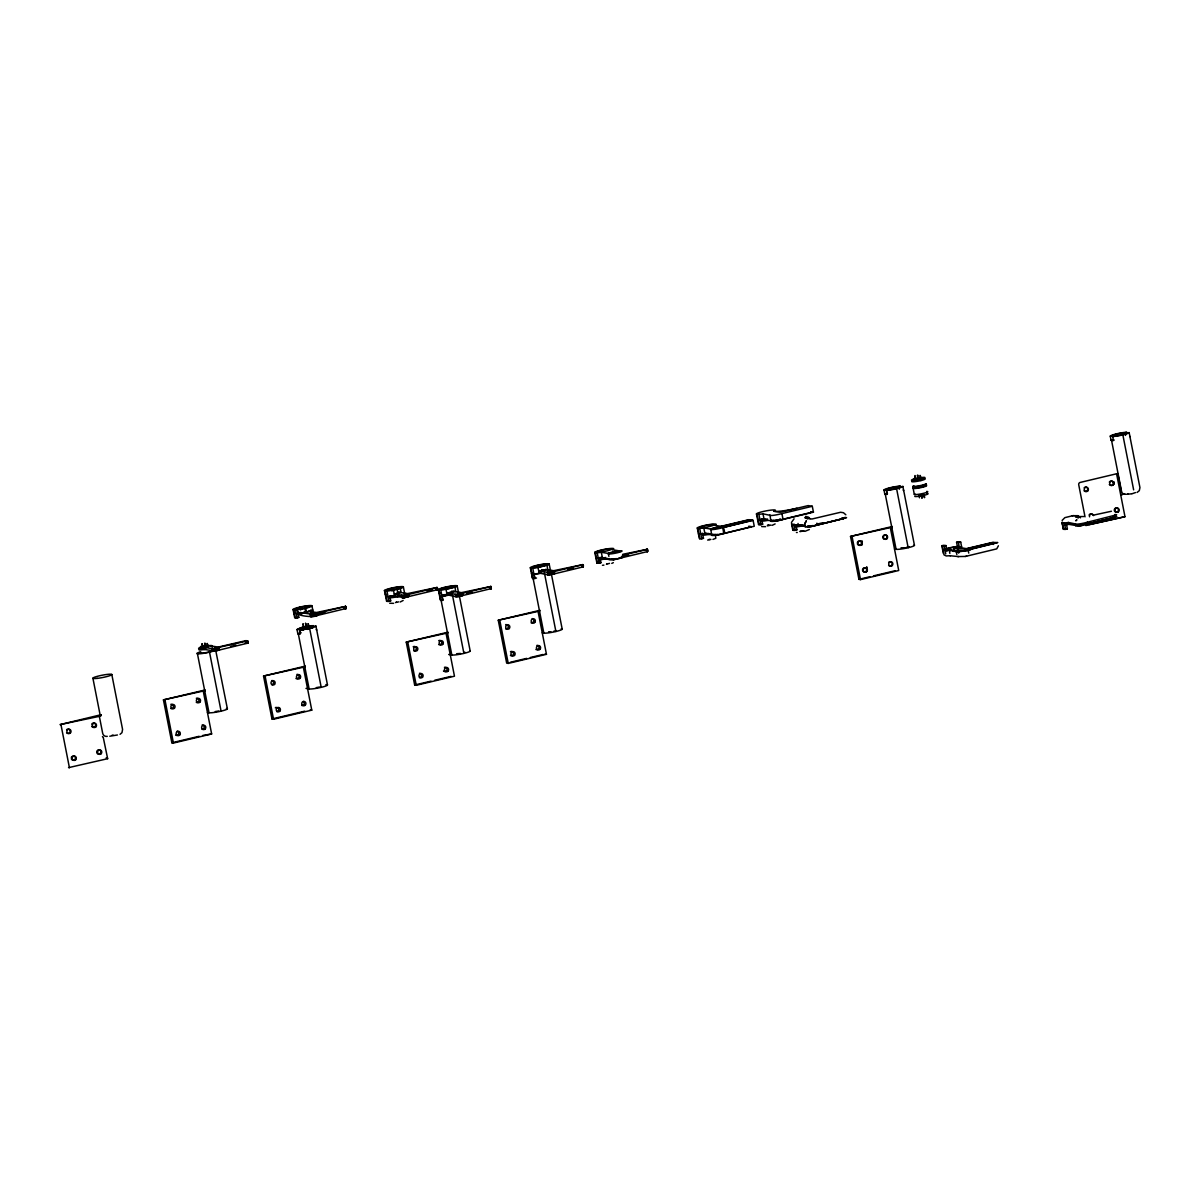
<?xml version="1.0" encoding="UTF-8"?>
<svg xmlns="http://www.w3.org/2000/svg" width="1200" height="1200" viewBox="0 0 1200 1200"><rect width="100%" height="100%" fill="white"/><g stroke="black" fill="none" stroke-linecap="round" stroke-linejoin="round"><path stroke-width="1.5" d="M204.6 643.215L205.17 643.32M202.065 643.83L202.605 647.13M305.52 623.43C305.865 624.555 305.445 623.355 305.535 623.985M924.6 497.43L924.21 494.97L921.39 495.525L921.915 498.21M302.97 624.03L303.795 627.375L303.105 623.895M552.45 571.665C546.195 573.135 554.175 569.955 552.825 574.23L548.16 574.92L539.58 573.105M716.88 534.615L717.96 534.615M791.43 522.465L794.055 518.82M775.125 523.92L772.17 525.33M809.355 529.545L804.87 531.36M804.675 523.845L806.4 520.71L804.945 523.56M613.335 562.665L611.775 563.4M1062.12 520.425L1064.85 517.65L1072.665 515.73M245.265 642.945L248.115 643.065L214.935 651.075L202.635 649.17M300.225 612.48L312.525 614.4L345.705 606.375L316.5 612.48L308.34 611.34M402.345 597.78L401.82 595.215L405.72 595.14L436.215 587.76C437.715 586.485 438.165 589.995 436.635 589.905L404.37 597.6L392.895 595.95A7.275 0.885 -11.1 0 1 389.79 596.295L388.08 596.835A9.63 1.17 -11.1 0 0 394.605 595.965L393.45 590.055M489.945 588.33L491.355 588.57L462.78 595.515C454.56 598.755 452.415 593.355 462.36 593.37L490.95 586.47L461.46 592.62L451.74 591.12M539.16 570.96L549.765 572.595L582.03 564.9C583.5 563.61 584.055 567.18 582.465 567.045L552.825 574.23M706.53 533.385L717.15 535.02L754.26 526.26L753.09 520.365L748.95 519.675L720.93 526.35L714.66 525.315A9.63 1.17 -11.1 0 0 711.18 524.28A9.63 1.17 -11.1 0 0 698.025 527.415A9.63 1.17 -11.1 0 0 703.8 527.895L710.79 529.05L749.67 519.795M808.44 526.335L812.34 526.26L843.75 518.565L841.755 518.31M1135.455 492.585L1132.14 493.725M1075.86 520.83L1076.88 519.705L1076.145 520.53M608.295 553.425L608.04 553.71A7.17 0.87 -11.1 0 0 616.83 552.885L618.525 552.465A7.17 0.87 -11.1 0 0 620.115 550.77L618.675 550.905A7.17 0.87 -11.1 0 0 608.295 553.425L601.32 552.285A9.63 1.17 -11.1 0 1 595.545 551.79A9.63 1.17 -11.1 0 1 608.685 548.655A9.63 1.17 -11.1 0 1 612.18 549.69L619.155 550.845L608.295 553.425L608.88 556.38M721.59 526.485L721.155 526.515A7.17 0.87 -11.1 0 0 710.79 529.05L710.52 529.335A7.17 0.87 -11.1 0 0 719.31 528.51L752.37 520.245M710.79 529.05L711.675 535.23A7.17 0.87 -11.1 0 0 720.465 534.405L751.5 526.635L748.8 526.185M713.865 534.615L718.665 534.54M812.295 506.28L808.155 505.605L780.12 512.265L773.85 511.23A9.63 1.17 -11.1 0 0 770.37 510.195A9.63 1.17 -11.1 0 0 757.215 513.33A9.63 1.17 -11.1 0 0 763.005 513.825L769.725 515.25A7.17 0.87 -11.1 0 0 778.5 514.425L812.295 506.28L813.45 512.175L777.225 520.8L770.82 520.14M769.98 514.965L770.88 521.145A7.17 0.87 -11.1 0 0 779.67 520.32L783.045 519.42L781.89 513.51M805.005 524.625L805.11 526.785A7.17 0.87 -11.1 0 0 813.9 525.96L846.555 517.68L844.89 517.35M807.285 526.17L813.405 525.81L844.92 518.175L842.22 517.74M958.95 552.765L958.575 550.89L949.95 549.765A7.275 0.885 -11.1 0 1 946.845 550.11L945.12 550.635A9.63 1.17 -11.1 0 0 949.23 550.185L955.95 551.61A7.17 0.87 -11.1 0 0 964.74 550.785L997.77 542.55L992.52 542.415L966.345 548.625L960.09 547.59A9.63 1.17 -11.1 0 0 961.605 546.72L960.705 542.16A9.63 1.17 -11.1 0 0 958.29 541.755L956.58 542.28L957.57 547.38M958.575 550.89L957.9 551.235L964.245 550.635L995.76 543.015L993.06 542.565L965.01 549.24L957.57 548.01L957.96 549.885L965.385 551.115L970.635 549.855M1062.435 522.135A9.63 1.17 -11.1 0 0 1068.495 522.48L1075.215 523.905A7.17 0.87 -11.1 0 0 1084.005 523.08L1116.66 514.8L1114.995 514.47M1075.485 523.62L1075.59 525.78A7.17 0.87 -11.1 0 0 1084.38 524.955L1116.81 516.585M205.02 646.74L207.645 646.185L205.185 646.77M301.17 613.965L302.07 613.875M343.86 608.295L346.125 608.475L317.55 615.42C314.16 618.105 295.995 615.315 299.79 613.965M437.475 589.635L436.14 589.29M583.305 566.775L581.955 566.445M618.765 558.48L646.935 551.7C648.54 551.835 647.91 548.22 646.515 549.555L622.305 555.315M203.355 647.43L204.555 646.995L203.76 647.37M305.1 627.84C304.74 626.52 307.575 627.615 305.7 627.495M919.425 478.59C912.525 480.285 920.445 477.66 919.485 478.995M464.865 652.185L463.92 652.605M901.035 547.8L904.785 547.77M404.61 596.97L407.055 596.625L406.305 596.625M120.045 734.31L121.965 732.66L122.58 729.435L111.795 674.46M768.27 525.15L768.585 525.06M204.72 647.31L205.125 647.37M917.55 479.145L918.9 478.905L917.685 478.95M212.925 651.255L212.385 648.69L212.445 651.135M609.51 563.385L606.435 564.255M908.985 546.585L906.405 547.425M1137.075 492.465L1139.31 490.65L1139.94 487.59L1129.155 432.615L1126.845 433.035A7.275 0.885 -11.1 0 1 1122.09 434.76A7.275 0.885 -11.1 0 1 1114.395 436.005L1112.67 436.53A9.63 1.17 -11.1 0 0 1122.855 434.895A9.63 1.17 -11.1 0 0 1129.155 432.615M621.135 557.49L618.735 558.345M201.345 646.365L200.445 646.71L212.385 648.69M205.815 646.185L204.63 646.425M406.785 596.805C406.38 592.185 401.925 596.595 406.395 594.435M460.77 595.77L457.92 596.265L459.42 595.77M550.185 574.2L551.715 574.2M1127.775 493.755L1127.115 494.22L1131.6 493.83M212.58 651.225L212.1 648.855L247.695 640.875L248.115 643.065M770.955 525.06L767.445 525.9M400.17 592.335L400.2 592.32A7.275 0.885 -11.1 0 1 396.225 593.385M453.99 591.36L454.02 591.345A7.275 0.885 -11.1 0 1 449.115 592.62M545.985 569.475L546.015 569.46A7.275 0.885 -11.1 0 1 542.04 570.54M117.435 734.985L109.77 736.23M556.26 630.6L553.62 631.335M946.17 549.135L946.725 548.94A7.275 0.885 -11.1 0 1 953.46 547.335L954.36 547.185A7.275 0.885 -11.1 0 1 957.465 546.84M946.275 549.675L950.79 549.63M958.245 548.355L953.625 547.86L954.285 551.22A7.275 0.885 -11.1 0 0 953.295 551.385M722.925 533.43L719.985 534.255M1086.84 523.98L1077.54 525.405L1078.215 525.06M313.77 616.125L315.645 615.57L313.83 615.75M617.07 558.615L611.31 559.365M305.055 627.45L305.565 627.795M919.815 478.74L916.98 479.34M708.885 539.445L709.89 539.385M802.305 531L803.025 531.03M293.085 609.465L294.66 617.52A9.63 1.17 -11.1 0 0 297.075 617.91L298.8 617.385L297.225 609.345M384.51 590.535L386.55 600.99A9.63 1.17 -11.1 0 0 388.965 601.395L390.69 600.855L389.79 596.295M311.79 626.19L313.515 625.665A9.63 1.17 -11.1 0 0 308.205 626.31M398.595 601.86L395.475 602.565M400.2 601.995L403.155 600.465M445.845 595.11A7.275 0.885 -11.1 0 1 443.61 595.335L441.885 595.86A9.63 1.17 -11.1 0 0 447.195 595.215L448.29 594.945L447.255 592.965L447.57 594.855L456.165 596.805M439.995 596.985L440.52 599.655A9.63 1.17 -11.1 0 0 442.935 600.06L442.14 596.04L443.865 595.515A7.275 0.885 -11.1 0 0 446.1 595.29A6.885 0.84 -11.1 0 1 442.155 595.32M530.325 567.675L532.38 578.13A9.63 1.17 -11.1 0 0 534.78 578.535L536.505 578.01M594.795 552.345L596.85 562.8A9.63 1.17 -11.1 0 0 599.265 563.19L600.975 562.665L599.985 557.565M697.275 527.955L699.33 538.41A9.63 1.17 -11.1 0 0 701.745 538.815L703.47 538.29L702.465 533.19M714.09 535.02L715.815 534.495M712.98 539.415L715.815 538.275L715.395 535.11M756.48 513.87L758.535 524.34A9.63 1.17 -11.1 0 0 760.95 524.73L762.66 524.205L761.67 519.105M883.995 489.96L886.305 489.525A7.275 0.885 -11.1 0 1 891.06 487.8A7.275 0.885 -11.1 0 1 898.755 486.57L900.465 486.03A9.63 1.17 -11.1 0 0 890.28 487.68A9.63 1.17 -11.1 0 0 883.995 489.96L884.775 493.98A9.63 1.17 -11.1 0 0 887.19 494.37L886.41 490.35L888.12 489.825A7.275 0.885 -11.1 0 0 895.815 488.595A7.275 0.885 -11.1 0 0 900.57 486.87L902.88 486.435L914.445 545.28M791.505 523.53L792.765 529.965A9.63 1.17 -11.1 0 0 795.18 530.37L796.89 529.845L795.9 524.745M807.525 526.575L809.235 526.05M801.045 531.03L799.83 531.555L804.3 530.985M1125.015 432.735L1126.74 432.21A9.63 1.17 -11.1 0 0 1116.555 433.845A9.63 1.17 -11.1 0 0 1110.255 436.125L1111.05 440.16A9.63 1.17 -11.1 0 0 1113.465 440.55L1112.565 435.705A7.275 0.885 -11.1 0 1 1117.32 433.98A7.275 0.885 -11.1 0 1 1125.015 432.735L1125.54 435.42M943.335 553.455L941.82 545.685A9.63 1.17 -11.1 0 0 944.22 546.075L945.945 545.55L946.95 550.65M1061.985 522.525L1063.245 528.96A9.63 1.17 -11.1 0 0 1065.66 529.365L1067.37 528.84L1066.38 523.74M966.27 556.23L996.75 548.865L998.4 545.775M314.4 613.77L315.225 613.425L312.27 613.98L314.4 613.77L314.73 616.215M776.895 520.23L776.085 520.53L777.165 520.53M778.515 520.23L777.525 520.47M920.64 494.94L919.56 495.36L920.7 495.405M622.38 556.635A7.17 0.87 -11.1 0 1 619.695 558.375L613.17 559.575L609.135 558.6M710.865 539.43L707.64 540.06M305.94 626.49L305.76 626.52A6.885 0.84 -11.1 0 0 299.67 628.725A6.885 0.84 -11.1 0 0 308.535 627.645L310.11 627.24A6.885 0.84 -11.1 0 0 312.885 625.815A6.885 0.84 -11.1 0 0 307.515 626.19M710.355 534.06L710.52 534.015A6.885 0.84 -11.1 0 1 702.54 535.245M803.955 525.57L803.79 525.615A6.885 0.84 -11.1 0 1 795.975 526.8M1086.975 525.09L1085.745 525.51L1124.985 516.69L1116.57 473.775M749.415 527.325L750.33 526.965L748.905 526.725M808.62 513.24L809.52 512.88M112.035 735.27L113.07 735.03M957.75 556.575L965.37 556.44M779.535 520.095L810.69 512.55M965.22 556.485L966.585 556.155M303.93 612.105L305.655 611.64L304.755 611.73M317.835 614.46L325.02 612.75M427.215 591.24L432.615 589.965M204.915 645.975L202.755 646.335L203.64 646.275M454.95 587.19A9.63 1.17 -11.1 0 0 452.565 585.84A9.63 1.17 -11.1 0 0 438.9 589.095A9.63 1.17 -11.1 0 0 446.04 589.305L454.95 587.19L455.82 591.615M546.96 565.305A9.63 1.17 -11.1 0 0 544.575 563.955A9.63 1.17 -11.1 0 0 530.91 567.21A9.63 1.17 -11.1 0 0 538.035 567.42L546.96 565.305L548.115 571.2M915.435 478.965C921.975 476.91 913.185 481.425 914.91 476.28M917.46 475.92L918.135 479.4L920.955 478.845L920.43 476.16M918.135 479.4L920.955 478.845M541.17 570.315L542.895 569.85L541.995 569.94M303.525 627.33L306.345 626.775L305.655 623.28M447.915 593.07L454.65 591.465M546.66 569.58L539.925 571.185L540.285 573.06L539.19 573.33A9.63 1.17 -11.1 0 1 533.895 573.975M753.09 520.365L722.685 527.595L723.84 533.49M306.495 627.825C305.805 619.515 304.365 630.63 309.045 627.21L308.25 623.82M230.61 646.44L235.995 645.15M604.035 557.625L603.195 557.76A7.275 0.885 -11.1 0 1 600.09 558.105L598.365 558.63A9.63 1.17 -11.1 0 0 602.475 558.18L609.195 559.605A7.17 0.87 -11.1 0 0 617.985 558.78M765.72 519.165L764.865 519.3A7.275 0.885 -11.1 0 1 761.775 519.645L760.05 520.17A9.63 1.17 -11.1 0 0 764.16 519.72L771.135 520.875M215.49 650.37L217.635 650.115L215.43 650.715M622.71 554.325L647.415 549.24M466.665 593.685L472.05 592.41M567.645 569.67L573.045 568.38M621.345 556.89L628.53 555.18M615.54 558.615L614.385 559.035L615.48 558.99M921.39 495.525L922.665 495.225M817.245 524.07L822.645 522.78M101.145 714.69L60.03 724.62L100.815 716.04A9.63 1.17 -11.1 0 1 101.19 715.065M163.44 699.885L203.235 691.05L211.65 733.95L173.43 743.055L171.855 742.785L163.44 699.885L205.23 689.94M263.55 676.065L303.345 667.23L311.775 710.145L273.54 719.235L271.965 718.965L263.55 676.065L305.34 666.12M406.245 642.12L446.04 633.285L454.47 676.2L416.25 685.29L414.66 685.02L406.245 642.12L448.035 632.175M498.255 620.235L538.05 611.4L546.465 654.315L508.245 663.405L506.67 663.135L498.255 620.235L540.045 610.29M850.515 536.43L890.31 527.61L898.725 570.51L860.505 579.6L858.93 579.345L850.515 536.43L892.305 526.5M1117.77 473.49L1080.135 482.445A1.92 1.815 -80.7 0 0 1078.725 484.755L1085.025 516.855M1120.995 494.55L1124.55 493.695M1120.785 495.225L1121.97 494.955M1088.625 523.545L1115.4 517.185L1112.7 516.735M171.855 742.785L199.155 736.29M202.8 735.435L211.65 733.95M271.965 718.965L304.725 711.18M414.66 685.02L431.055 681.135M434.685 680.265L451.065 676.365M510.315 662.28L526.695 658.38M530.325 657.51L543.075 654.48M858.93 579.345L869.85 576.75M873.495 575.88L895.335 570.69M1088.805 524.655L1124.985 516.69M68.535 767.64L107.655 758.7L103.215 737.205A4.125 1.275 76.6 0 1 102.435 736.56M773.505 520.425L772.83 520.77L779.175 520.185M918.99 478.98L917.67 479.19M305.505 627.33L306.54 627.105M922.095 495L919.83 495.36M922.245 495.105L920.895 495.045M921.885 497.64L922.59 497.55M319.44 687.045L316.26 687.645M767.415 525.24L768.765 524.955M396.495 601.935L396.435 602.13M606.72 563.94L606.78 563.73M917.445 475.215L918.21 475.425L917.415 475.665M218.805 710.985L215.22 711.57M617.505 558.645L615.84 558.93M811.755 526.11L813.27 525.6L811.815 525.72M462.765 594.615L461.445 594.795M1094.25 514.965L1111.41 511.26M1110.255 436.125L1112.565 435.705M1111.05 440.16L1113.36 439.725A7.275 0.885 -11.1 0 0 1114.125 440.04M884.775 493.98L887.085 493.545A7.275 0.885 -11.1 0 0 887.49 493.815M758.535 524.34L760.845 523.905A7.275 0.885 -11.1 0 0 762.66 524.205M308.76 611.265A7.275 0.885 -11.1 0 0 310.455 610.395L312.765 609.975A9.63 1.17 -11.1 0 1 306.48 612.255A9.63 1.17 -11.1 0 1 296.295 613.89L298.005 613.365A7.275 0.885 -11.1 0 0 302.94 612.705M386.55 600.99L388.86 600.555A7.275 0.885 -11.1 0 0 390.69 600.855M596.85 562.8L599.16 562.365A7.275 0.885 -11.1 0 0 600.975 562.665M299.34 629.16L300.24 634.005A9.63 1.17 -11.1 0 1 297.825 633.615L297.03 629.58L299.34 629.16A7.275 0.885 -11.1 0 1 300.495 628.485M315.93 626.055L313.62 626.49A7.275 0.885 -11.1 0 1 308.865 628.215A7.275 0.885 -11.1 0 1 301.17 629.46L299.445 629.985A9.63 1.17 -11.1 0 0 309.63 628.35A9.63 1.17 -11.1 0 0 315.93 626.055L327.48 684.915M297.825 633.615L300.135 633.18A7.275 0.885 -11.1 0 0 300.525 633.45M941.82 545.685L944.13 545.25A7.275 0.885 -11.1 0 0 945.945 545.55M956.58 542.28A7.275 0.885 -11.1 0 1 958.395 542.58L960.705 542.16M961.605 546.72L959.295 547.14A7.275 0.885 -11.1 0 1 958.14 547.815L957.99 549.885A7.275 0.885 -11.1 0 1 953.085 551.145M1063.245 528.96L1065.555 528.54A7.275 0.885 -11.1 0 0 1067.37 528.84M460.53 653.445L456.585 653.73M780.615 518.985L779.475 519.09M446.61 594.45L447.465 594.315M953.625 547.86L954.465 547.725A7.275 0.885 -11.1 0 1 959.28 547.815M204.585 643.845L205.35 643.575M1072.965 515.685L1078.005 515.685L1080.51 517.845M943.98 554.88L946.275 555.96L950.4 555.705M1072.305 515.775L1073.445 515.61M950.085 555.75L958.68 556.59M917.475 479.415L916.185 479.325M550.95 631.815L548.58 631.77M765.585 526.68L761.685 526.59M602.46 565.29L603.9 565.14M393.615 603.33L389.7 603.255M811.065 526.215L810.3 526.215M1083.825 516.525L1075.29 516.615L1078.365 517.995M913.065 479.34L916.665 479.025M301.14 627.705L304.755 627.405M305.775 627.315L306.795 627.225M914.355 486.405L915.435 486.345A6.33 0.765 -11.1 0 0 925.08 484.23M805.5 516.405L808.485 517.155L810.03 518.85M925.605 484.23L926.01 484.26A6.885 0.84 -11.1 0 1 923.46 485.745A6.885 0.84 -11.1 0 1 915.24 487.275L914.055 487.335A6.885 0.84 -11.1 0 1 913.53 486.585M925.68 484.635L926.085 484.665A6.885 0.84 -11.1 0 1 923.535 486.135A6.885 0.84 -11.1 0 1 915.315 487.68L914.145 487.74A6.885 0.84 -11.1 0 1 913.62 486.99M925.845 485.445L926.235 485.46A6.885 0.84 -11.1 0 1 923.7 486.945A6.885 0.84 -11.1 0 1 915.48 488.475L914.295 488.535A6.885 0.84 -11.1 0 1 913.77 487.785M796.44 532.485L797.22 532.53M918.69 495.09L919.485 497.805M1073.565 524.295L1069.575 523.935A7.275 0.885 -11.1 0 1 1066.485 524.28L1064.76 524.805A9.63 1.17 -11.1 0 0 1068.87 524.355L1075.845 525.495M810.69 511.725L813.45 512.175M890.31 527.61L891.885 527.865A9.63 1.17 -11.1 0 1 892.26 526.875M801.54 525.045L804.645 525.555M799.965 524.94L805.05 525.78M798.24 525.06A7.275 0.885 -11.1 0 1 796.005 525.285L794.28 525.81A9.63 1.17 -11.1 0 0 798.39 525.36L805.365 526.5M894.51 549.06L896.1 549.315A9.63 1.17 -11.1 0 0 908.16 547.71A9.63 1.17 -11.1 0 0 913.935 545.07M708.12 533.49L711.21 534M705.675 533.385A7.275 0.885 -11.1 0 1 702.57 533.73L700.845 534.255A9.63 1.17 -11.1 0 0 704.955 533.805L711.945 534.945M582.945 564.57L553.74 570.69L545.565 569.535M437.13 587.43L407.64 593.58L397.92 592.095M447.6 594.84L447.255 592.965L455.625 594.24M538.05 611.4L539.625 611.655A9.63 1.17 -11.1 0 1 539.55 610.905M395.025 594.09L401.82 595.215M542.265 632.85L543.84 633.12A9.63 1.17 -11.1 0 0 556.485 631.365A9.63 1.17 -11.1 0 0 561.18 628.815M446.04 633.285L447.63 633.54A9.63 1.17 -11.1 0 1 448.005 632.55M544.89 654.045L546.465 654.315M309.045 627.21L308.085 623.685M448.68 654.48L451.83 655.005A9.63 1.17 -11.1 0 0 463.905 653.4A9.63 1.17 -11.1 0 0 469.665 650.76M206.67 645.285L218.22 647.07L245.94 640.635L247.695 640.92L247.92 643.17M303.345 667.23L304.92 667.485A9.63 1.17 -11.1 0 1 305.31 666.495M305.985 688.425L309.135 688.95A9.63 1.17 -11.1 0 0 322.35 687.06A9.63 1.17 -11.1 0 0 325.86 684.645M203.235 691.05L204.81 691.305A9.63 1.17 -11.1 0 1 204.735 690.555M310.185 709.875L311.775 710.145M207.45 712.5L209.025 712.755A9.63 1.17 -11.1 0 0 221.67 711.015A9.63 1.17 -11.1 0 0 226.365 708.465M107.655 758.7L106.155 757.875M807.885 518.985L804.825 517.605L811.875 519.03L840.615 512.265L843.48 512.73L845.835 514.785M207.285 643.56L208.125 647.01L207.165 643.485M920.415 476.115L920.115 475.395L920.685 478.8M1122.855 434.895L1133.64 489.87M1111.575 440.52L1121.565 491.475M1118.115 475.23L1121.19 490.92A4.125 4.065 38.5 0 0 1126.005 494.235M1087.38 522.165L1087.755 524.04M1068.495 522.48L1068.87 524.355M1064.385 522.93L1065.66 529.365M1062.51 522.885L1063.77 529.32M993.06 542.565L993.435 544.44M968.115 549.87L968.745 553.095M965.01 549.24L965.385 551.115M958.395 542.58L959.4 547.68M958.125 550.995L958.5 552.87M956.205 551.325L956.85 554.55M949.77 548.085L950.28 550.68M949.23 550.185L949.86 553.395M944.22 546.075L945.75 553.86M942.345 546.045L943.875 553.815M923.94 494.925L924.465 497.61M920.61 479.235L920.88 480.57M921.66 495.57L922.035 497.445M917.88 476.775L918.405 479.445M915.015 475.515L915.705 479.01M913.14 488.355L914.31 494.385M898.755 486.57L899.28 489.24M902.88 486.435A9.63 1.17 -11.1 0 1 896.595 488.715L908.16 547.71M886.305 489.525L887.085 493.545M885.3 494.34L896.1 549.315M852.09 536.7L860.505 579.6M816.9 523.17L817.275 525.045M798.015 523.47L798.39 525.36M793.92 523.935L795.18 530.37M792.03 523.89L793.29 530.325M763.005 513.825L764.16 519.72M758.895 514.275L760.95 524.73M757.005 514.23L759.06 524.7M723.915 528.735L724.785 533.16M703.8 527.895L704.955 533.805M699.69 528.36L701.745 538.815M697.815 528.315L699.855 538.77M647.22 549.345L647.64 551.49M647.025 549.42L647.445 551.565M646.785 549.495L647.205 551.64M646.515 549.555L646.935 551.7M601.32 552.285L602.475 558.18M597.21 552.735L599.265 563.19M595.32 552.705L597.375 563.16M582.75 564.69L582.975 566.895M582.315 564.825L582.735 566.97M582.03 564.9L582.465 567.045M554.37 571.485L554.79 573.63M553.86 571.665L554.28 573.81M553.2 571.875L553.62 574.02M551.535 572.28L551.955 574.425M551.4 574.095L562.185 629.07M549.21 564.15L550.365 570.06A9.63 1.17 -11.1 0 1 549.465 570.675M550.635 572.46L551.055 574.605M549.765 572.595L550.185 574.74M548.955 572.7L549.375 574.845M548.28 572.76L548.7 574.905M547.74 572.775L548.16 574.92M547.35 572.52L547.83 574.875M544.335 572.505L555.9 631.515M538.035 567.42L539.19 573.33M532.74 568.08L534.78 578.535M533.055 578.13L543.84 633.12M530.85 568.035L532.905 578.49M499.83 620.49L508.245 663.405M490.875 586.395L491.295 588.66M490.74 586.575L490.98 588.78M490.305 586.71L490.74 588.855M490.035 586.785L490.455 588.93M462.36 593.37L462.78 595.515M461.865 593.55L462.285 595.695M461.19 593.76L461.61 595.905M460.41 593.97L460.83 596.115M459.54 594.165L459.96 596.31M470.175 650.97L459.39 595.98A9.63 1.17 -11.1 0 0 458.88 595.785M457.215 586.035L458.37 591.945A9.63 1.17 -11.1 0 1 457.92 592.335M458.64 594.345L459.06 596.49M457.755 594.48L458.19 596.625M456.96 594.585L457.38 596.73M456.27 594.645L456.69 596.79M455.34 594.405L455.82 596.76M452.325 594.39L463.905 653.4M446.04 589.305L447.195 595.215M440.73 589.965L442.785 600.42A9.63 1.17 -11.1 0 1 440.37 600.015L438.315 589.56M441.045 600.015L451.83 655.005M438.84 589.92L440.895 600.375M436.935 587.55L437.16 589.755M436.5 587.685L436.92 589.83M436.215 587.76L436.635 589.905M408.555 594.33L408.975 596.475M408.045 594.525L408.465 596.67M407.385 594.735L407.805 596.88M406.56 594.45L407.01 597.09M406.17 594.45L406.545 596.895M405.72 595.14L406.14 597.285M403.395 587.01A9.63 1.17 -11.1 0 1 388.8 590.775A9.63 1.17 -11.1 0 1 389.655 588.525A9.63 1.17 -11.1 0 1 403.395 587.01L404.55 592.905A9.63 1.17 -11.1 0 1 404.1 593.31M404.82 595.305L405.24 597.45M403.95 595.455L404.37 597.6M403.14 595.56L403.56 597.705M402.45 595.62L402.885 597.765M400.275 588.435L401.07 592.455A9.63 1.17 -11.1 0 1 394.245 594.09M401.52 595.38L402 597.735M407.82 642.375L416.25 685.29M397.11 589.29L397.89 593.31M397.485 595.26L397.74 596.595M391.575 588.375L392.1 591.06M386.925 590.925L388.965 601.395M385.035 590.895L387.09 601.35M345.645 606.315L346.065 608.565M345.51 606.48L345.93 608.625M345.315 606.555L345.735 608.7M345.075 606.615L345.495 608.775M344.805 606.69L345.225 608.835M317.13 613.275L317.55 615.42M316.62 613.47L317.055 615.615M315.96 613.665L316.38 615.81M315.165 613.875L315.585 616.02M314.745 613.395L315.165 615.54M314.46 613.425L315.12 615.825M314.13 613.47L314.49 615.99M313.77 613.53L314.19 615.675M311.985 605.955A9.63 1.17 -11.1 0 1 297.375 609.705A9.63 1.17 -11.1 0 1 298.245 607.47A9.63 1.17 -11.1 0 1 311.985 605.955L313.29 612.66M313.71 613.92L314.13 616.065M313.41 614.25L313.83 616.395M312.525 614.4L312.945 616.545M311.73 614.505L312.15 616.65M310.455 610.395L310.98 613.08M311.04 614.565L311.46 616.71M310.515 614.565L310.935 616.71M310.11 614.31L310.59 616.68M305.685 608.235L306.48 612.255M309.63 628.35L321.21 687.345M304.92 608.1L305.7 612.12M308.7 627.6L308.79 628.98A6.885 0.84 -11.1 0 1 307.065 629.37M300.15 607.32L300.675 610.005M298.53 612.09L298.95 614.34M295.5 609.87L297.075 617.91M293.61 609.825L295.2 617.88M298.35 633.975L309.135 688.95M265.125 676.32L273.54 719.235M247.305 641.1L247.725 643.245M247.065 641.16L247.485 643.305M246.795 641.235L247.215 643.38M219.12 647.82L219.54 649.965M218.61 648.015L219.03 650.16M217.95 648.21L218.37 650.355M217.155 648.42L217.575 650.565M216.285 648.615L216.705 650.76M215.4 648.795L227.37 708.72M214.515 648.93L214.935 651.075M213.72 649.035L214.14 651.18M213.03 649.095L213.45 651.24M209.52 652.155L221.085 711.165M205.05 644.94L205.575 647.61M204.63 644.085L205.305 647.58M202.185 643.68L202.875 647.175M200.64 646.56L200.94 648.885M197.445 653.76L209.025 712.755M165.015 700.14L173.43 743.055M92.925 678.3L100.29 715.845M99.24 715.785L102.66 733.215A4.125 3.9 -80.7 0 0 107.265 736.335M61.005 724.875L69.435 767.79M775.005 520.41A9.63 1.17 -11.1 0 1 777.42 520.815L775.11 521.25A7.275 0.885 -11.1 0 0 774.345 520.935M757.635 519.78A9.63 1.17 -11.1 0 1 757.785 519.585M763.08 518.985A7.275 0.885 -11.1 0 1 761.085 519.135M796.95 508.26A18.21 2.22 -11.1 0 1 773.85 511.23M926.625 491.46A6.885 0.84 -11.1 0 1 921.585 493.77A6.885 0.84 -11.1 0 1 914.955 493.83M927.015 493.47A6.885 0.84 -11.1 0 1 922.845 495.585A6.885 0.84 -11.1 0 1 914.805 496.155M925.92 483.855A6.885 0.84 -11.1 0 1 923.385 485.34A6.885 0.84 -11.1 0 1 915.165 486.87L913.98 486.93A6.885 0.84 -11.1 0 1 913.455 486.18M913.62 486.36A6.33 0.765 -11.1 0 1 913.86 485.715M925.71 485.175A6.405 0.78 -11.1 0 1 923.34 486.54A6.405 0.78 -11.1 0 1 915.705 487.965L914.61 488.025A6.405 0.78 -11.1 0 1 913.605 487.62M924.825 478.725A6.885 0.84 -11.1 0 1 922.275 480.21L920.715 480.615A6.885 0.84 -11.1 0 1 913.44 481.785A6.885 0.84 -11.1 0 1 912.36 481.05M919.425 477.825A6.885 0.84 -11.1 0 1 924.81 477.45A6.885 0.84 -11.1 0 1 922.02 478.875L920.445 479.28A6.885 0.84 -11.1 0 1 911.58 480.36A6.885 0.84 -11.1 0 1 917.67 478.155M1090.365 513.99A2.205 2.085 -80.7 0 1 1092.705 514.995M1089.09 515.025A2.205 2.085 -80.7 0 1 1089.87 514.215M1089.54 516.81A2.205 2.085 -80.7 0 1 1091.04 514.095A2.205 2.085 -80.7 0 1 1093.575 515.625M1109.31 482.145A2.205 2.085 -80.7 0 1 1112.46 481.53A2.205 2.085 -80.7 0 1 1112.43 484.905A2.205 2.085 -80.7 0 1 1109.295 484.35M1129.74 436.365A9.63 1.17 -11.1 0 1 1129.935 436.635M1114.11 481.935A4.275 4.02 -80.7 0 1 1114.095 484.155M1084.17 487.74A2.205 2.085 -80.7 0 1 1087.56 488.43A2.205 2.085 -80.7 0 1 1085.595 491.49M1085.07 491.415A2.205 2.085 -80.7 0 1 1084.14 490.86M1062.345 524.415A9.63 1.17 -11.1 0 1 1062.495 524.22M767.835 520.365A6.885 0.84 -11.1 0 1 761.73 521.175M767.565 519.015A6.885 0.84 -11.1 0 1 761.475 519.825M942.705 550.23A9.63 1.17 -11.1 0 1 943.62 549.615M945.825 548.805A9.63 1.17 -11.1 0 1 958.305 546.375M947.61 550.59A7.275 0.885 -11.1 0 1 946.365 550.665M791.865 525.405A9.63 1.17 -11.1 0 1 792.78 524.79M796.89 529.845A7.275 0.885 -11.1 0 1 795.465 529.815M808.095 526.56A7.275 0.885 -11.1 0 1 809.34 526.875L811.65 526.455A9.63 1.17 -11.1 0 0 811.47 526.17M800.04 524.985A6.885 0.84 -11.1 0 1 794.91 525.42M612.66 559.395A7.275 0.885 -11.1 0 1 613.425 559.71L615.735 559.275A9.63 1.17 -11.1 0 0 613.335 558.87M602.22 557.355A7.275 0.885 -11.1 0 1 599.4 557.595M595.95 558.24A9.63 1.17 -11.1 0 1 596.865 557.61M97.785 750.12A2.205 2.085 -80.7 0 1 100.875 751.815A2.205 2.085 -80.7 0 1 98.07 754.095A2.205 2.085 -80.7 0 1 97.35 750.48M91.755 724.11A2.205 2.085 -80.7 0 1 94.89 723.51A2.205 2.085 -80.7 0 1 94.86 726.87A2.205 2.085 -80.7 0 1 91.725 726.315M66.6 729.72A2.205 2.085 -80.7 0 1 69.54 729.69A2.205 2.085 -80.7 0 1 69.51 732.81A2.205 2.085 -80.7 0 1 66.57 732.825M72.795 755.955A2.205 2.085 -80.7 0 1 75.33 757.485A2.205 2.085 -80.7 0 1 73.845 760.2A2.205 2.085 -80.7 0 1 71.31 758.67M71.31 757.53A2.205 2.085 -80.7 0 1 71.865 756.54M402.375 597.585A7.275 0.885 -11.1 0 1 403.14 597.9L405.45 597.465A9.63 1.17 -11.1 0 0 403.035 597.075M385.29 594.555A9.63 1.17 -11.1 0 1 385.74 594.165M550.62 570.225A9.63 1.17 -11.1 0 1 550.17 570.63M541.92 573.045A9.63 1.17 -11.1 0 1 534.15 574.155L534.93 578.175A9.63 1.17 -11.1 0 1 532.515 577.77L531.735 573.75A9.63 1.17 -11.1 0 1 532.185 573.36M510.435 651.69A2.205 2.085 -80.7 0 1 513.54 653.565A2.205 2.085 -80.7 0 1 510.405 655.5M536.97 645.315A2.205 2.085 -80.7 0 1 538.95 648.075A2.205 2.085 -80.7 0 1 535.875 649.44M532.245 618.57A2.205 2.085 -80.7 0 1 533.685 621.255A2.205 2.085 -80.7 0 1 531.12 622.83M539.865 573.135A7.275 0.885 -11.1 0 1 538.965 573.285M506.76 624.63A2.205 2.085 -80.7 0 1 508.2 627.315A2.205 2.085 -80.7 0 1 505.635 628.89M505.68 624.645A2.205 2.085 -80.7 0 1 506.22 624.57M215.79 649.725A9.63 1.17 -11.1 0 1 215.355 650.265M213.555 651.03A9.63 1.17 -11.1 0 1 199.755 653.775A9.63 1.17 -11.1 0 1 200.04 651.975M196.35 698.235A2.205 2.085 -80.7 0 1 198.945 700.335A2.205 2.085 -80.7 0 1 196.305 702.48M202.155 724.965A2.205 2.085 -80.7 0 1 204.21 727.155A2.205 2.085 -80.7 0 1 202.11 729.36M177.21 731.1A2.205 2.085 -80.7 0 1 178.56 734.055A2.205 2.085 -80.7 0 1 175.59 735.135M213.165 650.61A7.275 0.885 -11.1 0 1 202.875 653.1A7.275 0.885 -11.1 0 1 200.925 652.095M170.865 704.295A2.205 2.085 -80.7 0 1 173.46 706.395A2.205 2.085 -80.7 0 1 170.82 708.54M448.17 592.8A7.275 0.885 -11.1 0 1 447.255 592.965M445.74 594.57A7.275 0.885 -11.1 0 1 442.08 594.765M459.075 596.22A9.63 1.17 -11.1 0 1 459.27 596.49M439.11 593.58A9.63 1.17 -11.1 0 1 440.025 592.95M293.88 613.5A9.63 1.17 -11.1 0 1 294.78 612.87M298.8 617.385A7.275 0.885 -11.1 0 1 297.735 617.4M308.1 611.475A7.275 0.885 -11.1 0 1 303.885 612.525M206.16 649.155A6.885 0.84 -11.1 0 1 199.53 649.215M211.995 646.89A6.885 0.84 -11.1 0 1 212.265 647.28M206.595 645.99A6.885 0.84 -11.1 0 1 211.455 646.26M204.135 648.15A6.885 0.84 -11.1 0 1 198.75 648.525A6.885 0.84 -11.1 0 1 201.54 647.1M458.625 592.11A9.63 1.17 -11.1 0 1 457.71 592.74M451.14 594.675A9.63 1.17 -11.1 0 1 442.14 596.04M419.475 673.26A2.205 2.085 -80.7 0 1 421.545 675.45A2.205 2.085 -80.7 0 1 419.43 677.67M444.42 667.29A2.205 2.085 -80.7 0 1 447.015 669.39A2.205 2.085 -80.7 0 1 444.375 671.535M443.88 671.325A2.205 2.085 -80.7 0 1 443.46 670.965M438.66 640.695A2.205 2.085 -80.7 0 1 441.765 642.57A2.205 2.085 -80.7 0 1 438.615 644.505M413.175 646.755A2.205 2.085 -80.7 0 1 416.265 648.345A2.205 2.085 -80.7 0 1 413.64 650.775M446.07 594.66A6.885 0.84 -11.1 0 1 442.245 594.69M297.03 629.58A9.63 1.17 -11.1 0 1 304.515 627.03M316.185 629.73A9.63 1.17 -11.1 0 1 316.71 630.09M277.815 707.505A2.205 2.085 -80.7 0 1 276.735 711.615M275.31 707.865A2.205 2.085 -80.7 0 1 276.24 707.295M301.05 628.29A7.275 0.885 -11.1 0 1 304.095 627.435M307.785 626.685A7.275 0.885 -11.1 0 1 311.13 626.235M303.3 701.43A2.205 2.085 -80.7 0 1 301.68 705.48M297 674.325A2.205 2.085 -80.7 0 1 299.07 676.515A2.205 2.085 -80.7 0 1 296.955 678.735M296.415 678.66A2.205 2.085 -80.7 0 1 295.92 678.45M272.055 680.46A2.205 2.085 -80.7 0 1 272.025 684.72M313.185 627.48A6.885 0.84 -11.1 0 1 311.685 628.17M303.63 629.955A6.885 0.84 -11.1 0 1 300.45 629.43M300.75 632.58A6.885 0.84 -11.1 0 1 300.465 632.19M300.54 633.24A6.885 0.84 -11.1 0 1 300.63 633M300.45 632.835A6.885 0.84 -11.1 0 1 300.555 632.595M607.875 558.435A6.885 0.84 -11.1 0 1 599.25 559.59M605.895 557.475A6.885 0.84 -11.1 0 1 599.79 558.285M540.18 570.915A7.275 0.885 -11.1 0 1 539.25 571.08M531.48 573.57A9.63 1.17 -11.1 0 1 532.395 572.94M400.47 595.83A6.885 0.84 -11.1 0 1 399.15 596.235L397.59 596.64A6.885 0.84 -11.1 0 1 389.76 597.825M395.595 595.68A6.885 0.84 -11.1 0 1 389.505 596.49M698.445 533.865A9.63 1.17 -11.1 0 1 698.895 533.46M718.035 534.615A9.63 1.17 -11.1 0 1 718.23 534.9L715.92 535.32A7.275 0.885 -11.1 0 0 714.675 535.005M703.47 538.29A7.275 0.885 -11.1 0 1 701.79 538.2M706.605 533.43A6.885 0.84 -11.1 0 1 702.27 533.91M883.815 535.155A2.205 2.085 -80.7 0 1 886.89 536.655A2.205 2.085 -80.7 0 1 884.46 539.22A2.205 2.085 -80.7 0 1 883.05 535.965M888.645 562.335A2.205 2.085 -80.7 0 1 891.585 562.305A2.205 2.085 -80.7 0 1 891.555 565.41A2.205 2.085 -80.7 0 1 888.615 565.44M896.595 488.715A9.63 1.17 -11.1 0 1 886.41 490.35M857.355 542.565A2.205 2.085 -80.7 0 1 860.565 541.305A2.205 2.085 -80.7 0 1 860.535 544.905A2.205 2.085 -80.7 0 1 857.34 543.705M861.975 540.81A4.275 4.02 -80.7 0 1 862.365 541.83M862.335 544.035A4.275 4.02 -80.7 0 1 861.93 545.07M866.595 566.745A4.275 4.02 -80.7 0 1 867.24 567.615M903.15 490.095A9.63 1.17 -11.1 0 1 903.675 490.455M214.26 648.525L217.2 647.97L214.26 648.525M457.5 594.075L460.455 593.505L457.5 594.075M610.215 553.095L620.175 551.385L610.215 553.095M712.695 528.72L722.655 527.01L712.695 528.72M388.515 589.23L387.96 589.44A7.275 0.885 -11.1 0 0 391.74 590.055L392.64 589.905A7.275 0.885 -11.1 0 0 399.39 588.315L399.945 588.105A7.275 0.885 -11.1 0 0 396.165 587.49L395.25 587.625A7.275 0.885 -11.1 0 0 388.515 589.23M442.335 588.255L441.78 588.465A7.275 0.885 -11.1 0 0 445.56 589.08L446.46 588.945A7.275 0.885 -11.1 0 0 453.195 587.34L453.75 587.13A7.275 0.885 -11.1 0 0 449.985 586.515L449.07 586.665A7.275 0.885 -11.1 0 0 442.335 588.255M534.33 566.37L533.775 566.58A7.275 0.885 -11.1 0 0 537.555 567.195L538.455 567.06A7.275 0.885 -11.1 0 0 545.205 565.455L545.76 565.245A7.275 0.885 -11.1 0 0 541.98 564.63L541.08 564.78A7.275 0.885 -11.1 0 0 534.33 566.37M598.815 551.04L598.245 551.235A7.275 0.885 -11.1 0 0 602.025 551.865L602.94 551.715A7.275 0.885 -11.1 0 0 609.675 550.11L610.23 549.915A7.275 0.885 -11.1 0 0 606.45 549.285L605.55 549.435A7.275 0.885 -11.1 0 0 598.815 551.04M701.295 526.665L700.74 526.86A7.275 0.885 -11.1 0 0 704.52 527.49L705.42 527.34A7.275 0.885 -11.1 0 0 712.155 525.735L712.725 525.525A7.275 0.885 -11.1 0 0 708.945 524.91L708.03 525.06A7.275 0.885 -11.1 0 0 701.295 526.665M1079.715 525.045L1078.005 525.57A7.275 0.885 -11.1 0 1 1079.82 525.87L1082.13 525.45A9.63 1.17 -11.1 0 0 1079.715 525.045M1113.24 484.875A2.205 2.085 -80.7 0 0 1112.34 481.215A2.205 2.085 -80.7 0 0 1109.76 483.93A2.205 2.085 -80.7 0 0 1113.24 484.875M1117.83 511.59A2.205 2.085 -80.7 0 0 1116.93 507.915A2.205 2.085 -80.7 0 0 1114.35 510.63A2.205 2.085 -80.7 0 0 1117.83 511.59M1118.505 511.695A2.205 2.085 -80.7 0 0 1117.605 508.02A2.205 2.085 -80.7 0 0 1115.025 510.75A2.205 2.085 -80.7 0 0 1118.505 511.695M1087.755 490.95A2.205 2.085 -80.7 0 0 1086.855 487.275A2.205 2.085 -80.7 0 0 1084.29 489.99A2.205 2.085 -80.7 0 0 1087.755 490.95M70.41 732.945A2.205 2.085 -80.7 0 0 69.525 729.285A2.205 2.085 -80.7 0 0 66.945 732A2.205 2.085 -80.7 0 0 70.41 732.945M95.895 726.885A2.205 2.085 -80.7 0 0 94.995 723.225A2.205 2.085 -80.7 0 0 92.43 725.94A2.205 2.085 -80.7 0 0 95.895 726.885M101.16 753.705A2.205 2.085 -80.7 0 0 100.26 750.03A2.205 2.085 -80.7 0 0 97.68 752.745A2.205 2.085 -80.7 0 0 101.16 753.705M75.675 759.765A2.205 2.085 -80.7 0 0 74.775 756.105A2.205 2.085 -80.7 0 0 72.21 758.82A2.205 2.085 -80.7 0 0 75.675 759.765M97.2 678.375A9.63 1.17 -11.1 0 0 111.81 674.625A9.63 1.17 -11.1 0 0 98.07 676.14A9.63 1.17 -11.1 0 0 97.2 678.375M514.5 655.38A2.205 2.085 -80.7 0 0 513.6 651.705A2.205 2.085 -80.7 0 0 511.02 654.42A2.205 2.085 -80.7 0 0 514.5 655.38M539.97 649.32A2.205 2.085 -80.7 0 0 539.085 645.645A2.205 2.085 -80.7 0 0 536.505 648.36A2.205 2.085 -80.7 0 0 539.97 649.32M534.72 622.5A2.205 2.085 -80.7 0 0 533.82 618.825A2.205 2.085 -80.7 0 0 531.24 621.54A2.205 2.085 -80.7 0 0 534.72 622.5M509.235 628.56A2.205 2.085 -80.7 0 0 508.335 624.9A2.205 2.085 -80.7 0 0 505.755 627.615A2.205 2.085 -80.7 0 0 509.235 628.56M199.905 702.15A2.205 2.085 -80.7 0 0 199.005 698.475A2.205 2.085 -80.7 0 0 196.425 701.19A2.205 2.085 -80.7 0 0 199.905 702.15M205.155 728.97A2.205 2.085 -80.7 0 0 204.27 725.295A2.205 2.085 -80.7 0 0 201.69 728.01A2.205 2.085 -80.7 0 0 205.155 728.97M179.685 735.03A2.205 2.085 -80.7 0 0 178.785 731.355A2.205 2.085 -80.7 0 0 176.205 734.07A2.205 2.085 -80.7 0 0 179.685 735.03M174.42 708.21A2.205 2.085 -80.7 0 0 173.52 704.535A2.205 2.085 -80.7 0 0 170.94 707.25A2.205 2.085 -80.7 0 0 174.42 708.21M298.635 609.225A7.275 0.885 -11.1 0 0 309.675 606.375A7.275 0.885 -11.1 0 0 299.295 607.53A7.275 0.885 -11.1 0 0 298.635 609.225M422.49 677.265A2.205 2.085 -80.7 0 0 421.59 673.59A2.205 2.085 -80.7 0 0 419.025 676.305A2.205 2.085 -80.7 0 0 422.49 677.265M447.975 671.205A2.205 2.085 -80.7 0 0 447.075 667.53A2.205 2.085 -80.7 0 0 444.495 670.245A2.205 2.085 -80.7 0 0 447.975 671.205M442.71 644.385A2.205 2.085 -80.7 0 0 441.81 640.71A2.205 2.085 -80.7 0 0 439.245 643.44A2.205 2.085 -80.7 0 0 442.71 644.385M417.225 650.445A2.205 2.085 -80.7 0 0 416.34 646.785A2.205 2.085 -80.7 0 0 413.76 649.5A2.205 2.085 -80.7 0 0 417.225 650.445M279.795 711.21A2.205 2.085 -80.7 0 0 278.895 707.535A2.205 2.085 -80.7 0 0 276.315 710.265A2.205 2.085 -80.7 0 0 279.795 711.21M305.28 705.15A2.205 2.085 -80.7 0 0 304.38 701.475A2.205 2.085 -80.7 0 0 301.8 704.19A2.205 2.085 -80.7 0 0 305.28 705.15M300.015 678.33A2.205 2.085 -80.7 0 0 299.115 674.655A2.205 2.085 -80.7 0 0 296.535 677.385A2.205 2.085 -80.7 0 0 300.015 678.33M274.53 684.39A2.205 2.085 -80.7 0 0 273.63 680.73A2.205 2.085 -80.7 0 0 271.065 683.445A2.205 2.085 -80.7 0 0 274.53 684.39M866.07 571.47A2.205 2.085 -80.7 0 0 865.185 567.81A2.205 2.085 -80.7 0 0 862.605 570.525A2.205 2.085 -80.7 0 0 866.07 571.47M866.745 571.59A2.205 2.085 -80.7 0 0 865.86 567.915A2.205 2.085 -80.7 0 0 863.28 570.63A2.205 2.085 -80.7 0 0 866.745 571.59M892.23 565.53A2.205 2.085 -80.7 0 0 891.33 561.855A2.205 2.085 -80.7 0 0 888.765 564.57A2.205 2.085 -80.7 0 0 892.23 565.53M886.965 538.71A2.205 2.085 -80.7 0 0 886.08 535.035A2.205 2.085 -80.7 0 0 883.5 537.75A2.205 2.085 -80.7 0 0 886.965 538.71M861.495 544.77A2.205 2.085 -80.7 0 0 860.595 541.095A2.205 2.085 -80.7 0 0 858.015 543.81A2.205 2.085 -80.7 0 0 861.495 544.77"/></g></svg>
